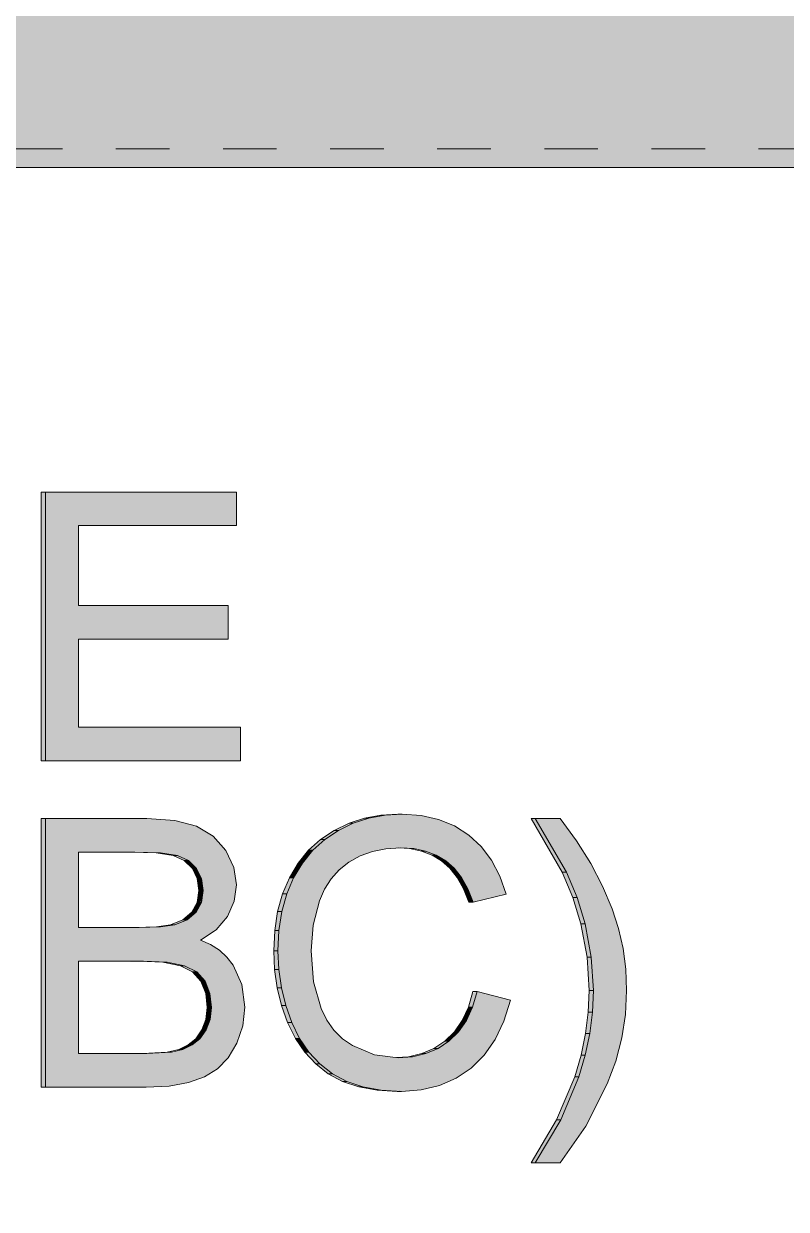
# Model space of a CAD drawing. Header units: metres. Extents: x -2362 to -2010, y -1 to 30.
# Drawn here: x -2311.438 to -2310.014, y 13.259 to 15.474 of the extents above; entities that cross this region are included whole.
import ezdxf

# ---------------------------------------------------------------- set-up
doc = ezdxf.new("R2010")
doc.units = ezdxf.units.M
doc.linetypes.add('AEC_Center', pattern=[0.024, 0.012, -0.004, 0.004, -0.004])
for name, color, linetype, lineweight in [('A-FLOR-LEVL', 51, 'Continuous', 5), ('A-GENM', 13, 'Continuous', 5), ('A-WALL', 113, 'Continuous', 5)]:
    doc.layers.add(name, color=color, linetype=linetype, lineweight=lineweight)

# ---------------------------------------------------------------- blocks, each defined once
blk = doc.blocks.new('Signage_Tenant Building - Tenant Signage with Back Panel-3230788-SOUTH EAST - PART B')
at = {"layer": 'A-GENM'}
for points in [[(-2311.3978, 14.5989), (-2311.4056, 14.5989), (-2311.4056, 14.0966), (-2311.3978, 14.0966)], [(-2311.3978, 14.0966), (-2311.0335, 14.0966), (-2311.0335, 14.1594), (-2311.3358, 14.1594), (-2311.3358, 14.3242), (-2311.0567, 14.3242), (-2311.0567, 14.387), (-2311.3358, 14.387), (-2311.3358, 14.5361), (-2311.0412, 14.5361), (-2311.0412, 14.5989), (-2311.3978, 14.5989)], [(-2311.4056, 13.4867), (-2311.3978, 13.4867), (-2311.3978, 13.989), (-2311.4056, 13.989), (-2311.4056, 13.6275)], [(-2310.733, 13.4789), (-2310.6961, 13.4816), (-2310.6621, 13.4898), (-2310.6311, 13.5034), (-2310.6031, 13.5225), (-2310.5786, 13.5467), (-2310.5582, 13.5759), (-2310.5419, 13.6101), (-2310.5296, 13.6491), (-2310.5916, 13.6653), (-2310.6062, 13.6234), (-2310.6117, 13.6115), (-2310.6264, 13.5903), (-2310.6443, 13.5728), (-2310.6647, 13.5592), (-2310.6874, 13.5495), (-2310.7122, 13.5436), (-2310.7392, 13.5417), (-2310.7836, 13.5474), (-2310.8247, 13.5645), (-2310.8432, 13.5774), (-2310.8591, 13.5933), (-2310.8723, 13.612), (-2310.883, 13.6337), (-2310.897, 13.6838), (-2310.9017, 13.7418), (-2310.8977, 13.7892), (-2310.8859, 13.8351), (-2310.8765, 13.8566), (-2310.8643, 13.8758), (-2310.8406, 13.8996), (-2310.8311, 13.9072), (-2310.8104, 13.919), (-2310.7873, 13.9274), (-2310.7619, 13.9324), (-2310.7341, 13.9341), (-2310.7099, 13.9326), (-2310.6879, 13.928), (-2310.668, 13.9205), (-2310.6503, 13.9099), (-2310.6346, 13.896), (-2310.6209, 13.8785), (-2310.6062, 13.8498), (-2310.5994, 13.8327), (-2310.5374, 13.8476), (-2310.5492, 13.8811), (-2310.5648, 13.9107), (-2310.5842, 13.9362), (-2310.6074, 13.9578), (-2310.6341, 13.9749), (-2310.6637, 13.9871), (-2310.6962, 13.9944), (-2310.7316, 13.9969), (-2310.7635, 13.995), (-2310.794, 13.9893), (-2310.8231, 13.9799), (-2310.8508, 13.9666), (-2310.8763, 13.9498), (-2310.8988, 13.9294), (-2310.9181, 13.9055), (-2310.9343, 13.8782), (-2310.9472, 13.8478), (-2310.9564, 13.8149), (-2310.9619, 13.7796), (-2310.9637, 13.7417), (-2310.9621, 13.7064), (-2310.9572, 13.6722), (-2310.9449, 13.6275), (-2310.9377, 13.6074), (-2310.9233, 13.578), (-2310.9058, 13.5523), (-2310.8854, 13.5302), (-2310.862, 13.5119), (-2310.8353, 13.4974), (-2310.8049, 13.4871), (-2310.7708, 13.481)], [(-2310.8508, 13.9666), (-2310.8231, 13.9799), (-2310.8309, 13.9799), (-2310.8586, 13.9666)], [(-2310.8231, 13.9799), (-2310.794, 13.9893), (-2310.8018, 13.9893), (-2310.8309, 13.9799)], [(-2310.7635, 13.995), (-2310.7713, 13.995), (-2310.8018, 13.9893), (-2310.794, 13.9893)], [(-2310.4247, 13.8886), (-2310.4831, 13.989), (-2310.4909, 13.989), (-2310.4326, 13.8886)], [(-2310.4366, 13.3455), (-2310.3888, 13.4137), (-2310.3487, 13.4928), (-2310.3329, 13.5353), (-2310.3216, 13.5787), (-2310.3146, 13.6275), (-2310.3126, 13.6676), (-2310.3143, 13.7071), (-2310.3193, 13.7456), (-2310.3277, 13.7834), (-2310.3395, 13.8203), (-2310.3573, 13.8626), (-2310.3795, 13.9048), (-2310.4059, 13.947), (-2310.4366, 13.989), (-2310.4831, 13.989), (-2310.4247, 13.8886), (-2310.405, 13.8414), (-2310.3902, 13.7921), (-2310.3785, 13.7299), (-2310.3746, 13.6673), (-2310.3763, 13.627), (-2310.3814, 13.5868), (-2310.3898, 13.5465), (-2310.4017, 13.5063), (-2310.4356, 13.4259), (-2310.4831, 13.3455)], [(-2310.8763, 13.9498), (-2310.8508, 13.9666), (-2310.8586, 13.9666), (-2310.8842, 13.9498)], [(-2310.8988, 13.9294), (-2310.8763, 13.9498), (-2310.8842, 13.9498), (-2310.9066, 13.9294)], [(-2311.1593, 13.9197), (-2311.1593, 13.9209), (-2311.183, 13.9234)], [(-2311.1387, 13.9103), (-2311.1309, 13.9103), (-2311.1514, 13.9197), (-2311.1593, 13.9197), (-2311.1514, 13.9161)], [(-2310.8988, 13.9294), (-2310.9066, 13.9294), (-2310.9259, 13.9055), (-2310.9181, 13.9055)], [(-2310.6758, 13.9205), (-2310.668, 13.9205), (-2310.6879, 13.928), (-2310.6957, 13.928), (-2310.6879, 13.9251)], [(-2310.6503, 13.9099), (-2310.668, 13.9205), (-2310.6758, 13.9205), (-2310.6581, 13.9099)], [(-2311.1235, 13.8955), (-2311.1158, 13.8955), (-2311.1309, 13.9103), (-2311.1387, 13.9103), (-2311.1309, 13.9027)], [(-2311.1063, 13.8764), (-2311.1157, 13.8955), (-2311.1235, 13.8955), (-2311.1142, 13.8764)], [(-2310.9181, 13.9055), (-2310.9259, 13.9055), (-2310.9422, 13.8782), (-2310.9343, 13.8782)], [(-2310.6424, 13.896), (-2310.6346, 13.896), (-2310.6503, 13.9099), (-2310.6581, 13.9099), (-2310.6503, 13.9029)], [(-2310.6209, 13.8785), (-2310.6346, 13.896), (-2310.6424, 13.896), (-2310.6287, 13.8785)], [(-2311.1032, 13.8545), (-2311.1066, 13.8764), (-2311.1142, 13.8764), (-2311.1111, 13.8545), (-2311.1063, 13.8545)], [(-2310.9343, 13.8782), (-2310.9422, 13.8782), (-2310.955, 13.8478), (-2310.9472, 13.8478)], [(-2310.6091, 13.8574), (-2310.6209, 13.8785), (-2310.6287, 13.8785), (-2310.617, 13.8574)], [(-2310.405, 13.8414), (-2310.4247, 13.8886), (-2310.4326, 13.8886), (-2310.4128, 13.8414), (-2310.4059, 13.8414)], [(-2311.1144, 13.832), (-2311.1063, 13.8335), (-2311.1032, 13.8545), (-2311.1111, 13.8545), (-2311.1142, 13.8335)], [(-2310.9642, 13.8149), (-2310.9564, 13.8149), (-2310.9472, 13.8478), (-2310.955, 13.8478), (-2310.9623, 13.8215)], [(-2310.6072, 13.8327), (-2310.5994, 13.8327), (-2310.6091, 13.8574), (-2310.617, 13.8574), (-2310.6091, 13.8376)], [(-2311.1244, 13.8136), (-2311.1166, 13.8136), (-2311.1066, 13.832), (-2311.1144, 13.832), (-2311.1201, 13.8215)], [(-2310.3902, 13.7921), (-2310.405, 13.8414), (-2310.4128, 13.8414), (-2310.398, 13.7921)], [(-2311.1333, 13.7997), (-2311.1166, 13.8136), (-2311.1244, 13.8136), (-2311.1411, 13.7997)], [(-2310.9564, 13.8149), (-2310.9642, 13.8149), (-2310.9697, 13.7796), (-2310.9619, 13.7796)], [(-2311.1564, 13.7904), (-2311.1333, 13.7997), (-2311.1411, 13.7997), (-2311.1642, 13.7904)], [(-2310.3785, 13.7299), (-2310.3902, 13.7921), (-2310.398, 13.7921), (-2310.3863, 13.7299)], [(-2310.9619, 13.7796), (-2310.9697, 13.7796), (-2310.9715, 13.7417), (-2310.9637, 13.7417)], [(-2310.9637, 13.7417), (-2310.9715, 13.7417), (-2310.9699, 13.7064), (-2310.9621, 13.7064)], [(-2311.1151, 13.7023), (-2311.1381, 13.7138), (-2311.1459, 13.7138), (-2311.123, 13.7023)], [(-2310.3824, 13.6673), (-2310.3746, 13.6673), (-2310.3785, 13.7299), (-2310.3863, 13.7299), (-2310.3841, 13.6945)], [(-2311.1074, 13.6847), (-2311.0996, 13.6847), (-2311.1151, 13.7023), (-2311.123, 13.7023), (-2311.1082, 13.6855)], [(-2310.9572, 13.6722), (-2310.9621, 13.7064), (-2310.9699, 13.7064), (-2310.965, 13.6722)], [(-2311.0985, 13.6621), (-2311.0907, 13.6621), (-2311.0996, 13.6847), (-2311.1074, 13.6847), (-2311.0996, 13.6648)], [(-2310.9491, 13.6393), (-2310.9572, 13.6722), (-2310.965, 13.6722), (-2310.9569, 13.6393)], [(-2311.0907, 13.6359), (-2311.0877, 13.6359), (-2311.0907, 13.6621), (-2311.0985, 13.6621), (-2311.0956, 13.6359)], [(-2310.6062, 13.6365), (-2310.6001, 13.6365), (-2310.5916, 13.6653), (-2310.6001, 13.6631), (-2310.6079, 13.6365)], [(-2310.3841, 13.627), (-2310.3763, 13.6275), (-2310.3746, 13.6673), (-2310.3824, 13.6673), (-2310.3841, 13.6275)], [(-2311.0981, 13.6133), (-2311.0903, 13.6133), (-2311.0877, 13.6359), (-2311.0956, 13.6359), (-2311.0978, 13.6154)], [(-2310.9455, 13.6074), (-2310.9377, 13.6074), (-2310.9491, 13.6393), (-2310.9569, 13.6393), (-2310.9527, 13.6275)], [(-2310.6117, 13.6115), (-2310.6001, 13.6365), (-2310.6079, 13.6365), (-2310.6195, 13.6115)], [(-2310.3814, 13.5868), (-2310.3763, 13.627), (-2310.3841, 13.627), (-2310.3892, 13.5868)], [(-2311.0978, 13.5936), (-2311.0903, 13.6133), (-2311.0981, 13.6133), (-2311.1057, 13.5936)], [(-2310.9377, 13.6074), (-2310.9455, 13.6074), (-2310.9311, 13.578), (-2310.9233, 13.578)], [(-2310.6342, 13.5903), (-2310.6264, 13.5903), (-2310.6117, 13.6115), (-2310.6205, 13.6101), (-2310.6264, 13.6016)], [(-2311.1093, 13.5774), (-2311.0978, 13.5936), (-2311.1057, 13.5936), (-2311.1172, 13.5774)], [(-2310.6443, 13.5728), (-2310.6264, 13.5903), (-2310.6342, 13.5903), (-2310.6521, 13.5728)], [(-2310.3898, 13.5465), (-2310.3814, 13.5868), (-2310.3892, 13.5868), (-2310.3977, 13.5465)], [(-2311.1412, 13.5574), (-2311.1236, 13.5657), (-2311.1315, 13.5657), (-2311.149, 13.5574)], [(-2311.1315, 13.5657), (-2311.1236, 13.5657), (-2311.1093, 13.5774), (-2311.1172, 13.5774), (-2311.1236, 13.5721)], [(-2310.9233, 13.578), (-2310.9311, 13.578), (-2310.9136, 13.5523), (-2310.9058, 13.5523)], [(-2310.6874, 13.5495), (-2310.6647, 13.5592), (-2310.6726, 13.5592), (-2310.6952, 13.5495)], [(-2310.6647, 13.5592), (-2310.6443, 13.5728), (-2310.6521, 13.5728), (-2310.6726, 13.5592)], [(-2310.8854, 13.5302), (-2310.9058, 13.5523), (-2310.9136, 13.5523), (-2310.8932, 13.5302)], [(-2310.4017, 13.5063), (-2310.3898, 13.5465), (-2310.3977, 13.5465), (-2310.4095, 13.5063)], [(-2310.862, 13.5119), (-2310.8854, 13.5302), (-2310.8932, 13.5302), (-2310.8698, 13.5119)], [(-2310.8431, 13.4974), (-2310.8353, 13.4974), (-2310.862, 13.5119), (-2310.8698, 13.5119)], [(-2310.8049, 13.4871), (-2310.8406, 13.4974), (-2310.8406, 13.4966), (-2310.8127, 13.4871)], [(-2310.4356, 13.4259), (-2310.4017, 13.5063), (-2310.4095, 13.5063), (-2310.4435, 13.4259)], [(-2310.8049, 13.4871), (-2310.8127, 13.4871), (-2310.7786, 13.481), (-2310.7708, 13.481)], [(-2310.4831, 13.3455), (-2310.4356, 13.4259), (-2310.4435, 13.4259), (-2310.4909, 13.3455)]]:
    blk.add_hatch(color=256, dxfattribs=at).paths.add_polyline_path(points)
h = blk.add_hatch(color=256, dxfattribs=at)
h.paths.add_polyline_path([(-2311.2099, 13.4867), (-2311.1665, 13.4889), (-2311.1304, 13.4954), (-2311.1007, 13.5061), (-2311.0749, 13.5225), (-2311.0566, 13.5413), (-2311.0403, 13.569), (-2311.0294, 13.6014), (-2311.0257, 13.6365), (-2311.0311, 13.6785), (-2311.0471, 13.7146), (-2311.0589, 13.7299), (-2311.0749, 13.7441), (-2311.0895, 13.7533), (-2311.1082, 13.7614), (-2311.0749, 13.7856), (-2311.0579, 13.8059), (-2311.0454, 13.8343), (-2311.0412, 13.8646), (-2311.0462, 13.8974), (-2311.061, 13.9288), (-2311.0846, 13.9555), (-2311.1158, 13.9742), (-2311.1564, 13.9853), (-2311.2085, 13.989), (-2311.3978, 13.989), (-2311.3978, 13.4867)])
h.paths.add_polyline_path([(-2311.3358, 13.5495), (-2311.3358, 13.7222), (-2311.1705, 13.7201), (-2311.1381, 13.7138), (-2311.1151, 13.7023), (-2311.0996, 13.6847), (-2311.0907, 13.6621), (-2311.0887, 13.6275), (-2311.0903, 13.6133), (-2311.0978, 13.5936), (-2311.1093, 13.5774), (-2311.1236, 13.5657), (-2311.1412, 13.5574), (-2311.1626, 13.552), (-2311.2086, 13.5495)])
h.paths.add_polyline_path([(-2311.2225, 13.785), (-2311.3358, 13.785), (-2311.3358, 13.9262), (-2311.183, 13.9246), (-2311.1514, 13.9197), (-2311.1309, 13.9103), (-2311.1157, 13.8955), (-2311.1063, 13.8764), (-2311.1032, 13.8545), (-2311.1066, 13.832), (-2311.1166, 13.8136), (-2311.1333, 13.7997), (-2311.1564, 13.7904), (-2311.1829, 13.7863)])
for p, q in [((-2309.8191, 15.2055), (-2318.7083, 15.2055)), ((-2311.4056, 14.0966), (-2311.4056, 14.5989)), ((-2311.4056, 14.5989), (-2311.3978, 14.5989)), ((-2311.0412, 14.5989), (-2311.3978, 14.5989)), ((-2311.3978, 14.5989), (-2311.3978, 14.0966)), ((-2311.0412, 14.5361), (-2311.0412, 14.5989)), ((-2311.3358, 14.387), (-2311.3358, 14.5361)), ((-2311.3358, 14.5361), (-2311.0412, 14.5361)), ((-2311.0567, 14.387), (-2311.3358, 14.387)), ((-2311.0567, 14.3242), (-2311.0567, 14.387)), ((-2311.3358, 14.1594), (-2311.3358, 14.3242)), ((-2311.3358, 14.3242), (-2311.0567, 14.3242)), ((-2311.0335, 14.1594), (-2311.3358, 14.1594)), ((-2311.0335, 14.0966), (-2311.0335, 14.1594)), ((-2311.3978, 14.0966), (-2311.4056, 14.0966)), ((-2311.3978, 14.0966), (-2311.0335, 14.0966)), ((-2311.4056, 13.4867), (-2311.4056, 13.989)), ((-2311.4056, 13.989), (-2311.3978, 13.989)), ((-2311.2085, 13.989), (-2311.3978, 13.989)), ((-2311.3978, 13.989), (-2311.3978, 13.4867)), ((-2311.1564, 13.9853), (-2311.2085, 13.989)), ((-2311.1158, 13.9742), (-2311.1564, 13.9853)), ((-2310.8586, 13.9666), (-2310.8309, 13.9799)), ((-2310.8231, 13.9799), (-2310.8508, 13.9666)), ((-2310.8309, 13.9799), (-2310.8018, 13.9893)), ((-2310.8309, 13.9799), (-2310.8231, 13.9799)), ((-2310.794, 13.9893), (-2310.8231, 13.9799)), ((-2310.8018, 13.9893), (-2310.7713, 13.995)), ((-2310.8018, 13.9893), (-2310.794, 13.9893)), ((-2310.7635, 13.995), (-2310.794, 13.9893)), ((-2310.7713, 13.995), (-2310.7395, 13.9969)), ((-2310.7713, 13.995), (-2310.7635, 13.995)), ((-2310.7316, 13.9969), (-2310.7635, 13.995)), ((-2310.7395, 13.9969), (-2310.7358, 13.9966)), ((-2310.7395, 13.9969), (-2310.7316, 13.9969)), ((-2310.6962, 13.9944), (-2310.7316, 13.9969)), ((-2310.6637, 13.9871), (-2310.6962, 13.9944)), ((-2310.6341, 13.9749), (-2310.6637, 13.9871)), ((-2310.4326, 13.8886), (-2310.4909, 13.989)), ((-2310.4909, 13.989), (-2310.4831, 13.989)), ((-2310.4366, 13.989), (-2310.4831, 13.989)), ((-2310.4831, 13.989), (-2310.4247, 13.8886)), ((-2310.4059, 13.947), (-2310.4366, 13.989)), ((-2311.0846, 13.9555), (-2311.1158, 13.9742)), ((-2310.8842, 13.9498), (-2310.8586, 13.9666)), ((-2310.8508, 13.9666), (-2310.8763, 13.9498)), ((-2310.8586, 13.9666), (-2310.8508, 13.9666)), ((-2310.6074, 13.9578), (-2310.6341, 13.9749)), ((-2310.5842, 13.9362), (-2310.6074, 13.9578)), ((-2311.061, 13.9288), (-2311.0846, 13.9555)), ((-2310.9066, 13.9294), (-2310.8842, 13.9498)), ((-2310.8763, 13.9498), (-2310.8988, 13.9294)), ((-2310.8842, 13.9498), (-2310.8763, 13.9498)), ((-2310.5648, 13.9107), (-2310.5842, 13.9362)), ((-2310.3795, 13.9048), (-2310.4059, 13.947)), ((-2311.3358, 13.785), (-2311.3358, 13.9262)), ((-2311.3358, 13.9262), (-2311.2311, 13.9262)), ((-2311.1908, 13.9246), (-2311.239, 13.9262)), ((-2311.2311, 13.9262), (-2311.183, 13.9246)), ((-2311.1593, 13.9197), (-2311.1908, 13.9246)), ((-2311.1908, 13.9246), (-2311.183, 13.9246)), ((-2311.183, 13.9246), (-2311.1514, 13.9197)), ((-2311.1387, 13.9103), (-2311.1593, 13.9197)), ((-2311.1593, 13.9197), (-2311.1514, 13.9197)), ((-2311.1514, 13.9197), (-2311.1309, 13.9103)), ((-2311.0462, 13.8974), (-2311.061, 13.9288)), ((-2310.9259, 13.9055), (-2310.9066, 13.9294)), ((-2310.8988, 13.9294), (-2310.9181, 13.9055)), ((-2310.9066, 13.9294), (-2310.8988, 13.9294)), ((-2310.8311, 13.9072), (-2310.8104, 13.919)), ((-2310.8104, 13.919), (-2310.7873, 13.9274)), ((-2310.7873, 13.9274), (-2310.7619, 13.9324)), ((-2310.7619, 13.9324), (-2310.7341, 13.9341)), ((-2310.7177, 13.9326), (-2310.738, 13.9338)), ((-2310.7341, 13.9341), (-2310.7099, 13.9326)), ((-2310.6957, 13.928), (-2310.7177, 13.9326)), ((-2310.7177, 13.9326), (-2310.7099, 13.9326)), ((-2310.7099, 13.9326), (-2310.6879, 13.928)), ((-2310.6758, 13.9205), (-2310.6957, 13.928)), ((-2310.6957, 13.928), (-2310.6879, 13.928)), ((-2310.6879, 13.928), (-2310.668, 13.9205)), ((-2310.6581, 13.9099), (-2310.6758, 13.9205)), ((-2310.6758, 13.9205), (-2310.668, 13.9205)), ((-2310.668, 13.9205), (-2310.6503, 13.9099)), ((-2311.1235, 13.8955), (-2311.1387, 13.9103)), ((-2311.1387, 13.9103), (-2311.1309, 13.9103)), ((-2311.1309, 13.9103), (-2311.1157, 13.8955)), ((-2311.1142, 13.8764), (-2311.1235, 13.8955)), ((-2311.1235, 13.8955), (-2311.1157, 13.8955)), ((-2311.1157, 13.8955), (-2311.1063, 13.8764)), ((-2311.0412, 13.8646), (-2311.0462, 13.8974)), ((-2310.9422, 13.8782), (-2310.9259, 13.9055)), ((-2310.9181, 13.9055), (-2310.9343, 13.8782)), ((-2310.9259, 13.9055), (-2310.9181, 13.9055)), ((-2310.8643, 13.8758), (-2310.8491, 13.8927)), ((-2310.8491, 13.8927), (-2310.8311, 13.9072)), ((-2310.6424, 13.896), (-2310.6581, 13.9099)), ((-2310.6581, 13.9099), (-2310.6503, 13.9099)), ((-2310.6503, 13.9099), (-2310.6346, 13.896)), ((-2310.6287, 13.8785), (-2310.6424, 13.896)), ((-2310.6424, 13.896), (-2310.6346, 13.896)), ((-2310.6346, 13.896), (-2310.6209, 13.8785)), ((-2310.5492, 13.8811), (-2310.5648, 13.9107)), ((-2310.3573, 13.8626), (-2310.3795, 13.9048)), ((-2311.1111, 13.8545), (-2311.1142, 13.8764)), ((-2311.1142, 13.8764), (-2311.1063, 13.8764)), ((-2311.1063, 13.8764), (-2311.1032, 13.8545)), ((-2310.955, 13.8478), (-2310.9422, 13.8782)), ((-2310.9343, 13.8782), (-2310.9472, 13.8478)), ((-2310.9422, 13.8782), (-2310.9343, 13.8782)), ((-2310.8765, 13.8566), (-2310.8643, 13.8758)), ((-2310.617, 13.8574), (-2310.6287, 13.8785)), ((-2310.6287, 13.8785), (-2310.6209, 13.8785)), ((-2310.6209, 13.8785), (-2310.6091, 13.8574)), ((-2310.5374, 13.8476), (-2310.5492, 13.8811)), ((-2310.4128, 13.8414), (-2310.4326, 13.8886)), ((-2310.4326, 13.8886), (-2310.4247, 13.8886)), ((-2310.4247, 13.8886), (-2310.405, 13.8414)), ((-2311.1144, 13.832), (-2311.1111, 13.8545)), ((-2311.1111, 13.8545), (-2311.1032, 13.8545)), ((-2311.1032, 13.8545), (-2311.1066, 13.832)), ((-2311.0454, 13.8343), (-2311.0412, 13.8646)), ((-2310.9642, 13.8149), (-2310.955, 13.8478)), ((-2310.9472, 13.8478), (-2310.9564, 13.8149)), ((-2310.955, 13.8478), (-2310.9472, 13.8478)), ((-2310.8859, 13.8351), (-2310.8765, 13.8566)), ((-2310.6072, 13.8327), (-2310.617, 13.8574)), ((-2310.617, 13.8574), (-2310.6091, 13.8574)), ((-2310.6091, 13.8574), (-2310.5994, 13.8327)), ((-2310.5994, 13.8327), (-2310.5374, 13.8476)), ((-2310.3395, 13.8203), (-2310.3573, 13.8626)), ((-2311.1244, 13.8136), (-2311.1144, 13.832)), ((-2311.1066, 13.832), (-2311.1166, 13.8136)), ((-2311.1144, 13.832), (-2311.1066, 13.832)), ((-2311.0579, 13.8059), (-2311.0454, 13.8343)), ((-2310.8977, 13.7892), (-2310.8859, 13.8351)), ((-2310.6072, 13.8327), (-2310.5994, 13.8327)), ((-2310.398, 13.7921), (-2310.4128, 13.8414)), ((-2310.4128, 13.8414), (-2310.405, 13.8414)), ((-2310.405, 13.8414), (-2310.3902, 13.7921)), ((-2311.1411, 13.7997), (-2311.1244, 13.8136)), ((-2311.1166, 13.8136), (-2311.1333, 13.7997)), ((-2311.1244, 13.8136), (-2311.1166, 13.8136)), ((-2311.0788, 13.781), (-2311.0579, 13.8059)), ((-2310.9697, 13.7796), (-2310.9642, 13.8149)), ((-2310.9642, 13.8149), (-2310.9564, 13.8149)), ((-2310.9564, 13.8149), (-2310.9619, 13.7796)), ((-2310.3277, 13.7834), (-2310.3395, 13.8203)), ((-2311.2225, 13.785), (-2311.3358, 13.785)), ((-2311.2304, 13.785), (-2311.1907, 13.7863)), ((-2311.1829, 13.7863), (-2311.2225, 13.785)), ((-2311.1907, 13.7863), (-2311.1642, 13.7904)), ((-2311.1907, 13.7863), (-2311.1829, 13.7863)), ((-2311.1564, 13.7904), (-2311.1829, 13.7863)), ((-2311.1642, 13.7904), (-2311.1411, 13.7997)), ((-2311.1642, 13.7904), (-2311.1564, 13.7904)), ((-2311.1333, 13.7997), (-2311.1564, 13.7904)), ((-2311.1411, 13.7997), (-2311.1333, 13.7997)), ((-2311.1082, 13.7614), (-2311.0788, 13.781)), ((-2310.9017, 13.7418), (-2310.8977, 13.7892)), ((-2310.3863, 13.7299), (-2310.398, 13.7921)), ((-2310.398, 13.7921), (-2310.3902, 13.7921)), ((-2310.3902, 13.7921), (-2310.3785, 13.7299)), ((-2310.3193, 13.7456), (-2310.3277, 13.7834)), ((-2311.0895, 13.7533), (-2311.1082, 13.7614)), ((-2310.9715, 13.7417), (-2310.9697, 13.7796)), ((-2310.9697, 13.7796), (-2310.9619, 13.7796)), ((-2310.9619, 13.7796), (-2310.9637, 13.7417)), ((-2311.0731, 13.7428), (-2311.0895, 13.7533)), ((-2311.0589, 13.7299), (-2311.0731, 13.7428)), ((-2310.9699, 13.7064), (-2310.9715, 13.7417)), ((-2310.9715, 13.7417), (-2310.9637, 13.7417)), ((-2310.9637, 13.7417), (-2310.9621, 13.7064)), ((-2310.897, 13.6838), (-2310.9017, 13.7418)), ((-2310.3143, 13.7071), (-2310.3193, 13.7456)), ((-2311.3358, 13.5495), (-2311.3358, 13.7222)), ((-2311.3358, 13.7222), (-2311.2147, 13.7222)), ((-2311.1783, 13.7201), (-2311.2225, 13.7222)), ((-2311.2147, 13.7222), (-2311.1705, 13.7201)), ((-2311.1459, 13.7138), (-2311.1783, 13.7201)), ((-2311.1783, 13.7201), (-2311.1705, 13.7201)), ((-2311.1705, 13.7201), (-2311.1381, 13.7138)), ((-2311.123, 13.7023), (-2311.1459, 13.7138)), ((-2311.1459, 13.7138), (-2311.1381, 13.7138)), ((-2311.1381, 13.7138), (-2311.1151, 13.7023)), ((-2311.0471, 13.7146), (-2311.0589, 13.7299)), ((-2311.0311, 13.6785), (-2311.0471, 13.7146)), ((-2310.3824, 13.6673), (-2310.3863, 13.7299)), ((-2310.3863, 13.7299), (-2310.3785, 13.7299)), ((-2310.3785, 13.7299), (-2310.3746, 13.6673)), ((-2311.1074, 13.6847), (-2311.123, 13.7023)), ((-2311.123, 13.7023), (-2311.1151, 13.7023)), ((-2311.1151, 13.7023), (-2311.0996, 13.6847)), ((-2310.965, 13.6722), (-2310.9699, 13.7064)), ((-2310.9699, 13.7064), (-2310.9621, 13.7064)), ((-2310.9621, 13.7064), (-2310.9572, 13.6722)), ((-2310.3126, 13.6676), (-2310.3143, 13.7071)), ((-2311.0985, 13.6621), (-2311.1074, 13.6847)), ((-2311.1074, 13.6847), (-2311.0996, 13.6847)), ((-2311.0996, 13.6847), (-2311.0907, 13.6621)), ((-2311.0257, 13.6365), (-2311.0311, 13.6785)), ((-2310.9569, 13.6393), (-2310.965, 13.6722)), ((-2310.965, 13.6722), (-2310.9572, 13.6722)), ((-2310.9572, 13.6722), (-2310.9491, 13.6393)), ((-2310.883, 13.6337), (-2310.897, 13.6838)), ((-2311.0956, 13.6359), (-2311.0985, 13.6621)), ((-2311.0985, 13.6621), (-2311.0907, 13.6621)), ((-2311.0907, 13.6621), (-2311.0877, 13.6359)), ((-2310.6079, 13.6365), (-2310.5995, 13.6653)), ((-2310.5916, 13.6653), (-2310.6001, 13.6365)), ((-2310.5916, 13.6653), (-2310.5995, 13.6653)), ((-2310.5296, 13.6491), (-2310.5916, 13.6653)), ((-2310.5419, 13.6101), (-2310.5296, 13.6491)), ((-2310.3841, 13.627), (-2310.3824, 13.6673)), ((-2310.3824, 13.6673), (-2310.3746, 13.6673)), ((-2310.3746, 13.6673), (-2310.3763, 13.627)), ((-2310.3148, 13.6228), (-2310.3126, 13.6676)), ((-2311.0981, 13.6133), (-2311.0956, 13.6359)), ((-2311.0956, 13.6359), (-2311.0877, 13.6359)), ((-2311.0877, 13.6359), (-2311.0903, 13.6133)), ((-2311.0294, 13.6014), (-2311.0257, 13.6365)), ((-2310.9455, 13.6074), (-2310.9569, 13.6393)), ((-2310.9569, 13.6393), (-2310.9491, 13.6393)), ((-2310.9491, 13.6393), (-2310.9377, 13.6074)), ((-2310.8723, 13.612), (-2310.883, 13.6337)), ((-2310.6195, 13.6115), (-2310.6079, 13.6365)), ((-2310.6001, 13.6365), (-2310.6117, 13.6115)), ((-2310.6079, 13.6365), (-2310.6001, 13.6365)), ((-2310.3892, 13.5868), (-2310.3841, 13.627)), ((-2310.3841, 13.627), (-2310.3763, 13.627)), ((-2310.3763, 13.627), (-2310.3814, 13.5868)), ((-2311.1057, 13.5936), (-2311.0981, 13.6133)), ((-2311.0981, 13.6133), (-2311.0903, 13.6133)), ((-2311.0903, 13.6133), (-2311.0978, 13.5936)), ((-2310.9311, 13.578), (-2310.9455, 13.6074)), ((-2310.9455, 13.6074), (-2310.9377, 13.6074)), ((-2310.9377, 13.6074), (-2310.9233, 13.578)), ((-2310.8591, 13.5933), (-2310.8723, 13.612)), ((-2310.6342, 13.5903), (-2310.6195, 13.6115)), ((-2310.6117, 13.6115), (-2310.6264, 13.5903)), ((-2310.6195, 13.6115), (-2310.6117, 13.6115)), ((-2310.5582, 13.5759), (-2310.5419, 13.6101)), ((-2310.3216, 13.5787), (-2310.3148, 13.6228)), ((-2311.1172, 13.5774), (-2311.1057, 13.5936)), ((-2311.0978, 13.5936), (-2311.1093, 13.5774)), ((-2311.1057, 13.5936), (-2311.0978, 13.5936)), ((-2311.0403, 13.569), (-2311.0294, 13.6014)), ((-2310.8432, 13.5774), (-2310.8591, 13.5933)), ((-2310.6521, 13.5728), (-2310.6342, 13.5903)), ((-2310.6264, 13.5903), (-2310.6443, 13.5728)), ((-2310.6342, 13.5903), (-2310.6264, 13.5903)), ((-2310.3977, 13.5465), (-2310.3892, 13.5868)), ((-2310.3814, 13.5868), (-2310.3898, 13.5465)), ((-2310.3892, 13.5868), (-2310.3814, 13.5868)), ((-2311.149, 13.5574), (-2311.1315, 13.5657)), ((-2311.1236, 13.5657), (-2311.1412, 13.5574)), ((-2311.1315, 13.5657), (-2311.1172, 13.5774)), ((-2311.1315, 13.5657), (-2311.1236, 13.5657)), ((-2311.1093, 13.5774), (-2311.1236, 13.5657)), ((-2311.1172, 13.5774), (-2311.1093, 13.5774)), ((-2311.0566, 13.5413), (-2311.0403, 13.569)), ((-2310.9136, 13.5523), (-2310.9311, 13.578)), ((-2310.9311, 13.578), (-2310.9233, 13.578)), ((-2310.9233, 13.578), (-2310.9058, 13.5523)), ((-2310.8247, 13.5645), (-2310.8432, 13.5774)), ((-2310.7836, 13.5474), (-2310.8247, 13.5645)), ((-2310.6952, 13.5495), (-2310.6726, 13.5592)), ((-2310.6647, 13.5592), (-2310.6874, 13.5495)), ((-2310.6726, 13.5592), (-2310.6521, 13.5728)), ((-2310.6726, 13.5592), (-2310.6647, 13.5592)), ((-2310.6443, 13.5728), (-2310.6647, 13.5592)), ((-2310.6521, 13.5728), (-2310.6443, 13.5728)), ((-2310.5786, 13.5467), (-2310.5582, 13.5759)), ((-2310.3329, 13.5353), (-2310.3216, 13.5787)), ((-2311.2086, 13.5495), (-2311.3358, 13.5495)), ((-2311.2164, 13.5495), (-2311.1704, 13.552)), ((-2311.1626, 13.552), (-2311.2086, 13.5495)), ((-2311.1704, 13.552), (-2311.149, 13.5574)), ((-2311.1704, 13.552), (-2311.1626, 13.552)), ((-2311.1412, 13.5574), (-2311.1626, 13.552)), ((-2311.149, 13.5574), (-2311.1412, 13.5574)), ((-2311.0765, 13.5209), (-2311.0566, 13.5413)), ((-2310.8932, 13.5302), (-2310.9136, 13.5523)), ((-2310.9136, 13.5523), (-2310.9058, 13.5523)), ((-2310.9058, 13.5523), (-2310.8854, 13.5302)), ((-2310.7392, 13.5417), (-2310.7836, 13.5474)), ((-2310.742, 13.542), (-2310.72, 13.5436)), ((-2310.7122, 13.5436), (-2310.7392, 13.5417)), ((-2310.72, 13.5436), (-2310.6952, 13.5495)), ((-2310.72, 13.5436), (-2310.7122, 13.5436)), ((-2310.6874, 13.5495), (-2310.7122, 13.5436)), ((-2310.6952, 13.5495), (-2310.6874, 13.5495)), ((-2310.6031, 13.5225), (-2310.5786, 13.5467)), ((-2310.4095, 13.5063), (-2310.3977, 13.5465)), ((-2310.3898, 13.5465), (-2310.4017, 13.5063)), ((-2310.3977, 13.5465), (-2310.3898, 13.5465)), ((-2311.1007, 13.5061), (-2311.0765, 13.5209)), ((-2310.8698, 13.5119), (-2310.8932, 13.5302)), ((-2310.8932, 13.5302), (-2310.8854, 13.5302)), ((-2310.8854, 13.5302), (-2310.862, 13.5119)), ((-2310.6311, 13.5034), (-2310.6031, 13.5225)), ((-2310.3487, 13.4928), (-2310.3329, 13.5353)), ((-2311.1665, 13.4889), (-2311.1304, 13.4954)), ((-2311.1304, 13.4954), (-2311.1007, 13.5061)), ((-2310.8431, 13.4974), (-2310.8698, 13.5119)), ((-2310.8698, 13.5119), (-2310.862, 13.5119)), ((-2310.862, 13.5119), (-2310.8353, 13.4974)), ((-2310.8127, 13.4871), (-2310.8431, 13.4974)), ((-2310.8431, 13.4974), (-2310.8353, 13.4974)), ((-2310.8353, 13.4974), (-2310.8049, 13.4871)), ((-2310.6621, 13.4898), (-2310.6311, 13.5034)), ((-2310.4435, 13.4259), (-2310.4095, 13.5063)), ((-2310.4017, 13.5063), (-2310.4356, 13.4259)), ((-2310.4095, 13.5063), (-2310.4017, 13.5063)), ((-2310.3888, 13.4137), (-2310.3487, 13.4928)), ((-2311.3978, 13.4867), (-2311.4056, 13.4867)), ((-2311.3978, 13.4867), (-2311.2099, 13.4867)), ((-2311.2099, 13.4867), (-2311.1665, 13.4889)), ((-2310.7786, 13.481), (-2310.8127, 13.4871)), ((-2310.8127, 13.4871), (-2310.8049, 13.4871)), ((-2310.8049, 13.4871), (-2310.7708, 13.481)), ((-2310.7408, 13.4789), (-2310.7786, 13.481)), ((-2310.7786, 13.481), (-2310.7708, 13.481)), ((-2310.7708, 13.481), (-2310.733, 13.4789)), ((-2310.7375, 13.4791), (-2310.7408, 13.4789)), ((-2310.7408, 13.4789), (-2310.733, 13.4789)), ((-2310.733, 13.4789), (-2310.6961, 13.4816)), ((-2310.6961, 13.4816), (-2310.6621, 13.4898)), ((-2310.4909, 13.3455), (-2310.4435, 13.4259)), ((-2310.4356, 13.4259), (-2310.4831, 13.3455)), ((-2310.4435, 13.4259), (-2310.4356, 13.4259)), ((-2310.4366, 13.3455), (-2310.3888, 13.4137)), ((-2310.4909, 13.3455), (-2310.4831, 13.3455)), ((-2310.4831, 13.3455), (-2310.4366, 13.3455))]:
    blk.add_line(p, q, dxfattribs=at)

msp = doc.modelspace()

# ---------------------------------------------------------------- hatches: boundary and pattern name
at = {"layer": 'A-WALL'}
h = msp.add_hatch(color=256, dxfattribs=at)
h.paths.add_polyline_path([(-2309.5924, 11.3302), (-2309.5924, 15.687), (-2318.846, 15.687), (-2318.846, 11.4265), (-2309.9862, 11.3448), (-2309.9765, 11.348), (-2309.6849, 11.345), (-2309.6665, 11.3421)])
h.paths.add_polyline_path([(-2318.5755, 12.8055), (-2318.7865, 12.8055), (-2318.7865, 15.2055), (-2309.8191, 15.2055), (-2309.8191, 12.8055), (-2318.1067, 12.8055)])

# ---------------------------------------------------------------- linework, layer by layer
at = {"layer": 'A-FLOR-LEVL', "linetype": 'AEC_Center'}
msp.add_line((-2360.8661, 15.24), (-2294.2386, 15.24), dxfattribs=at)

# ---------------------------------------------------------------- block references
at = {"layer": 'A-GENM'}
msp.add_blockref('Signage_Tenant Building - Tenant Signage with Back Panel-3230788-SOUTH EAST - PART B', (0, 0), dxfattribs=at)

doc.saveas('drawing.dxf')
